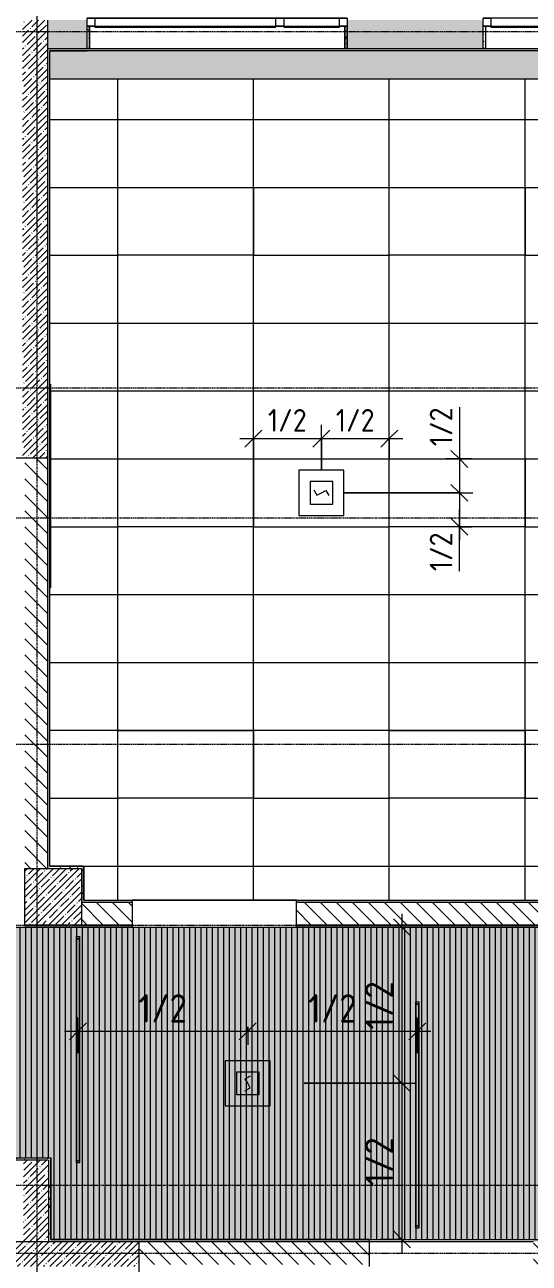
# Model space of a CAD drawing. Header units: millimetres. Extents: x 81303 to 275082, y -8553 to 29000.
# Drawn here: x 100600 to 105058, y 10410 to 21359 of the extents above; entities that cross this region are included whole.
import ezdxf

# ---------------------------------------------------------------- set-up
doc = ezdxf.new("R2010")
doc.units = ezdxf.units.MM
doc.linetypes.add('Осевая', pattern=[31.75, 6.35, -4.7625, 15.875, -4.7625])
for name, color, linetype, lineweight in [('A-ANNO-DIMS', 7, 'Continuous', 9), ('A-ANNO-DIMS-100', 7, 'Continuous', 9), ('A-CLNG-PATT', 7, 'Continuous', 9), ('A-GLAZ', 7, 'Continuous', 9), ('A-GLAZ-1', 7, 'Continuous', 13), ('A-WALL', 7, 'Continuous', 9), ('I-WALL', 7, 'Continuous', 9), ('Q-SPCQ', 7, 'Continuous', 9), ('S-COLS', 7, 'Continuous', 9), ('Оси', 7, 'Continuous', 9), ('Оси-2', 7, 'Осевая', 9)]:
    doc.layers.add(name, color=color, linetype=linetype, lineweight=lineweight)
for name, color, linetype, lineweight, true_color in [('A-ANNO-NOTE', 1, 'Continuous', 9, 0xff0000), ('A-CLNG-1', 7, 'Continuous', 9, 0xeaeaea), ('A-WALL-1', 7, 'Continuous', 9, 0x3c3c3c), ('A-WALL-FNSH-1', 7, 'Continuous', 9, 0x3c3c3c), ('E-LITE-EQPM-1', 7, 'Continuous', 9, 0xff8080), ('I-WALL-1', 7, 'Continuous', 9, 0x535353), ('Q-SPCQ-4', 1, 'Continuous', 9, 0xff0000), ('S-COLS-1', 9, 'Continuous', 9, 0x808080), ('S-COLS-2', 7, 'Continuous', 9, 0x3c3c3c)]:
    doc.layers.add(name, color=color, linetype=linetype, lineweight=lineweight, true_color=true_color)
doc.layers.add('A-CLNG-PATT-1', color=7, linetype='Continuous', lineweight=9, transparency=1)
doc.styles.add('ISOCPEUR', font='isocpeur.ttf', dxfattribs={"width": 0.9, "height": 250})
doc.styles.add('ISOCPEUR_1', font='isocpeur.ttf', dxfattribs={"width": 0.9, "height": 200})
doc.dimstyles.new('ISO-2_0_0_9К_Средний_округл2', dxfattribs={"dimscale": 304.8, "dimtxt": 199.196235, "dimasz": 0.492126, "dimexe": 0.393701, "dimexo": 0, "dimgap": 0, "dimtad": 1, "dimdec": 0, "dimrnd": 10, "dimzin": 0, "dimdsep": 46, "dimtxsty": 'ISOCPEUR_1', "dimblk1": 'OBLIQUE', "dimblk2": 'OBLIQUE', "dimsah": 1, "dimcen": 0.09, "dimdle": 0.393701, "dimazin": 0, "dimtfac": 1, "dimtdec": 4, "dimtix": 1, "dimtmove": 0, "dimatfit": 3, "dimfxl": 1, "dimtvp": 1, "dimtolj": 1, "dimtzin": 0, "dimarcsym": 2})
doc.dimstyles.new('ISO-2_0_0_9К_Средний_округл2_1', dxfattribs={"dimscale": 304.8, "dimtxt": 199.196235, "dimasz": 0.492126, "dimexe": 0.393701, "dimexo": 0, "dimgap": 0, "dimtad": 1, "dimdec": 0, "dimrnd": 10, "dimzin": 0, "dimdsep": 46, "dimtxsty": 'ISOCPEUR_1', "dimblk1": 'OBLIQUE', "dimblk2": 'OBLIQUE', "dimsah": 1, "dimcen": 0.09, "dimdle": 0.393701, "dimazin": 0, "dimtfac": 1, "dimtdec": 4, "dimtix": 1, "dimtmove": 1, "dimatfit": 3, "dimfxl": 1, "dimtvp": 1, "dimtolj": 1, "dimtzin": 0, "dimarcsym": 2})
doc.dimstyles.new('ISO-2_5_0_9К_БОЛЬШОЙ', dxfattribs={"dimscale": 304.8, "dimtxt": 248.995294, "dimasz": 0.492126, "dimexe": 0.393701, "dimexo": 0.984252, "dimgap": 0, "dimtad": 1, "dimdec": 0, "dimrnd": 10, "dimzin": 0, "dimdsep": 46, "dimtxsty": 'ISOCPEUR', "dimblk1": 'OBLIQUE', "dimblk2": 'OBLIQUE', "dimsah": 1, "dimcen": 0.09, "dimdle": 0.393701, "dimazin": 0, "dimtfac": 1, "dimtdec": 4, "dimtix": 1, "dimtmove": 0, "dimatfit": 3, "dimfxl": 1, "dimtvp": 1, "dimtolj": 1, "dimtzin": 0, "dimarcsym": 2})
pattern_1 = [(45, (0, 0), (-57.024626, 57.024626), []), (45, (57.025, 0), (-57.024626, 57.024626), [100.806, -20.161, 3.353, -16.808])]
pattern_2 = [(135, (0, 0), (-70.71068, -70.71068), [])]
pattern_3 = [(0, (0, 0), (121.92, 30.48), [10.058, -81.382, 10.058, -81.382, -487.68]), (0, (0, 0), (121.92, 30.48), [-182.88, 10.058, -172.822, 10.058, -81.382, -213.36]), (0, (0, 0), (121.92, 30.48), [-457.2, 10.058, -50.902, 10.058, -142.342]), (120, (45.72, 15.24), (-87.356454, 90.345817), [10.058, -81.382, 10.058, -81.382, -487.68]), (120, (45.72, 15.24), (-87.356454, 90.345817), [-182.88, 10.058, -172.822, 10.058, -81.382, -213.36]), (120, (45.72, 15.24), (-87.356454, 90.345817), [-457.2, 10.058, -50.902, 10.058, -142.342]), (240, (60.96, 76.2), (-34.563546, -120.825817), [10.058, -81.382, 10.058, -81.382, -487.68]), (240, (60.96, 76.2), (-34.563546, -120.825817), [-182.88, 10.058, -172.822, 10.058, -81.382, -213.36]), (240, (60.96, 76.2), (-34.563546, -120.825817), [-457.2, 10.058, -50.902, 10.058, -142.342])]

# ---------------------------------------------------------------- blocks, each defined once
blk = doc.blocks.new('120_Окно_СКБ_1Ст - 120_Окно_СКБ_1Ст 900х2500_h_ с форточкой-22876038-Сводный план потолка 3 этажа в осях 23-33')
at = {"layer": 'A-GLAZ'}
for p, q in [((450, -57), (-450, -57)), ((-450, -127), (450, -127))]:
    blk.add_line(p, q, dxfattribs=at)
at = {"layer": 'A-GLAZ-1'}
for p, q in [((-450, -127), (-450, -57)), ((-450, -57), (-380, -57)), ((-380, -57), (-380, -127)), ((380, -127), (380, -57)), ((380, -57), (450, -57)), ((450, -57), (450, -127)), ((-380, -127), (-450, -127)), ((-380, -127), (-380, -137)), ((-380, -137), (380, -137)), ((-330, -137), (-330, -127)), ((330, -137), (330, -127)), ((450, -127), (380, -127)), ((380, -137), (380, -127))]:
    blk.add_line(p, q, dxfattribs=at)
blk = doc.blocks.new('120_Окно_СКБ_2Ст_Фрамуга сверху - 120_Окно_СКБ_2Ст_2300х2500_h_ ДОО-19727959-Сводный план потолка 3 этажа в осях 23-33')
at = {"layer": 'A-GLAZ'}
for p, q in [((1150, -57), (-1150, -57)), ((-1080, -57), (1080, -57)), ((-1150, -127), (1150, -127)), ((-1080, -127), (1080, -127))]:
    blk.add_line(p, q, dxfattribs=at)
at = {"layer": 'A-GLAZ-1'}
for p, q in [((-1150, -127), (-1150, -57)), ((-1150, -57), (-1080, -57)), ((-1080, -57), (-1080, -127)), ((520, -127), (520, -57)), ((520, -57), (590, -57)), ((590, -57), (590, -127)), ((1080, -127), (1080, -57)), ((1080, -57), (1150, -57)), ((1150, -57), (1150, -127)), ((-1080, -127), (-1150, -127)), ((-1080, -127), (-1080, -137)), ((-1080, -137), (520, -137)), ((-1030, -137), (-1030, -127)), ((470, -137), (470, -127)), ((590, -127), (520, -127)), ((520, -137), (520, -127)), ((590, -127), (590, -137)), ((590, -137), (1080, -137)), ((640, -137), (640, -127)), ((1030, -137), (1030, -127)), ((1150, -127), (1080, -127)), ((1080, -137), (1080, -127))]:
    blk.add_line(p, q, dxfattribs=at)
blk = doc.blocks.new('BSC_Колонна _Прямоугольная - 500х500-17857564-Сводный план потолка 3 этажа в осях 23-33')
at = {"layer": 'S-COLS-1'}
h = blk.add_hatch(dxfattribs=at)
h.set_pattern_fill('FP_19', color=256, style=0, pattern_type=2)
h.set_pattern_definition([(45, (-100850, -13650), (-57.024626, 57.024626), []), (45, (-100792.975, -13650), (-57.024626, 57.024626), [100.806, -20.161, 3.353, -16.808])])
h.paths.add_polyline_path([(-250, -250), (250, -250), (250, 250), (-250, 250), (-250, -13)])
at = {"layer": 'S-COLS-2'}
for p, q in [((-250, 250), (250, 250)), ((-250, -250), (-250, 250)), ((250, 250), (250, -250)), ((250, -250), (-250, -250))]:
    blk.add_line(p, q, dxfattribs=at)
blk = doc.blocks.new('Downlight - Strip - 2000 мм-27655400-Сводный план потолка 3 этажа в осях 23-33')
at = {"layer": 'E-LITE-EQPM-1'}
for p, q in [((-1000, -231), (-1000, -206)), ((-1000, -206), (-981, -206)), ((-981, -231), (-981, -206)), ((-981, -206), (981, -206)), ((-981, -206), (-981, -231)), ((-981, -231), (-981, -206)), ((-981, -206), (-981, -231)), ((-981, -206), (981, -206)), ((-981, -206), (981, -206)), ((981, -206), (981, -231)), ((981, -231), (981, -206)), ((981, -206), (1000, -206)), ((981, -231), (981, -206)), ((981, -206), (981, -231)), ((1000, -206), (1000, -231)), ((-981, -231), (-1000, -231)), ((981, -231), (-981, -231)), ((981, -231), (-981, -231)), ((-981, -231), (981, -231)), ((1000, -231), (981, -231))]:
    blk.add_line(p, q, dxfattribs=at)
blk = doc.blocks.new('Извещатель потолочный - Монтируемые на перекрытии-30356282-Сводный план потолка 3 этажа в осях 23-33')
at = {"layer": 'Q-SPCQ'}
for p, q in [((-300, 300), (-300, -100)), ((100, 300), (-300, 300)), ((100, -100), (100, 300)), ((0, 200), (-200, 200)), ((-200, 200), (-200, 0)), ((-122, 139), (-75, 166)), ((-100, 100), (-122, 139)), ((0, 0), (0, 200)), ((-200, 0), (0, 0)), ((-125, 34), (-78, 61)), ((-78, 61), (-100, 100)), ((-300, -100), (100, -100))]:
    blk.add_line(p, q, dxfattribs=at)
blk = doc.blocks.new('Извещатель потолочный - Монтируемые на перекрытии-30351624-Сводный план потолка 3 этажа в осях 23-33')
at = {"layer": 'Q-SPCQ'}
for p, q in [((-300, 300), (-300, -100)), ((100, 300), (-300, 300)), ((100, -100), (100, 300)), ((0, 200), (-200, 200)), ((-200, 200), (-200, 0)), ((-122, 139), (-75, 166)), ((-100, 100), (-122, 139)), ((0, 0), (0, 200)), ((-200, 0), (0, 0)), ((-125, 34), (-78, 61)), ((-78, 61), (-100, 100)), ((-300, -100), (100, -100))]:
    blk.add_line(p, q, dxfattribs=at)
blk = doc.blocks.new('DIMBLOCK81-Сводный план потолка 3 этажа в осях 23-33')
at = {"layer": 'A-ANNO-DIMS-100'}
for p, q in [((101070, 12267), (101070, 12581)), ((102570, 12501), (102570, 12341)), ((102570, 12461), (102570, 12501)), ((100950, 12461), (102570, 12461)), ((101070, 12461), (101070, 12267))]:
    blk.add_line(p, q, dxfattribs=at)
at = {"layer": 'A-ANNO-DIMS-100', "lineweight": 20}
for p, q in [((101070, 12461), (101145, 12536)), ((102570, 12461), (102645, 12536)), ((101070, 12461), (100995, 12386)), ((102570, 12461), (102495, 12386))]:
    blk.add_line(p, q, dxfattribs=at)
at = {"layer": 'A-ANNO-DIMS-100', "color": 0, "insert": (101605, 12788), "char_height": 250, "width": 517.14, "attachment_point": 1, "line_spacing_factor": 1.149209, "style": 'ISOCPEUR'}
blk.add_mtext('1/2', dxfattribs=at)
blk = doc.blocks.new('_Oblique')
at = {"color": 0, "linetype": 'ByBlock', "lineweight": -2}
blk.add_line((-0.5, -0.5), (0.5, 0.5), dxfattribs=at)
blk = doc.blocks.new('DIMBLOCK82-Сводный план потолка 3 этажа в осях 23-33')
at = {"layer": 'A-ANNO-DIMS-100', "lineweight": 20}
for p, q in [((102570, 12461), (102645, 12536)), ((104070, 12461), (104145, 12536)), ((102570, 12461), (102495, 12386)), ((104070, 12461), (103995, 12386))]:
    blk.add_line(p, q, dxfattribs=at)
at = {"layer": 'A-ANNO-DIMS-100'}
for p, q in [((102570, 12501), (102570, 12341)), ((102570, 12461), (102570, 12501)), ((104070, 12267), (104070, 12581)), ((102570, 12461), (104190, 12461)), ((104070, 12461), (104070, 12267))]:
    blk.add_line(p, q, dxfattribs=at)
at = {"layer": 'A-ANNO-DIMS-100', "color": 0, "insert": (103105, 12788), "char_height": 250, "width": 517.14, "attachment_point": 1, "line_spacing_factor": 1.149209, "style": 'ISOCPEUR'}
blk.add_mtext('1/2', dxfattribs=at)
blk = doc.blocks.new('DIMBLOCK83-Сводный план потолка 3 этажа в осях 23-33')
at = {"layer": 'A-ANNO-DIMS-100'}
for p, q in [((103933, 13500), (103933, 12001)), ((103740, 13380), (104053, 13380)), ((103933, 13380), (103740, 13380)), ((103070, 12001), (104053, 12001)), ((103933, 12001), (103070, 12001))]:
    blk.add_line(p, q, dxfattribs=at)
at = {"layer": 'A-ANNO-DIMS-100', "lineweight": 20}
for p, q in [((103933, 13380), (103858, 13455)), ((103933, 13380), (104008, 13305)), ((103933, 12001), (103858, 12076)), ((103933, 12001), (104008, 11926))]:
    blk.add_line(p, q, dxfattribs=at)
at = {"layer": 'A-ANNO-DIMS-100', "color": 0, "insert": (103607, 12475), "char_height": 250, "width": 517.14, "attachment_point": 1, "rotation": 90, "line_spacing_factor": 1.149209, "style": 'ISOCPEUR'}
blk.add_mtext('1/2', dxfattribs=at)
blk = doc.blocks.new('DIMBLOCK84-Сводный план потолка 3 этажа в осях 23-33')
at = {"layer": 'A-ANNO-DIMS-100', "lineweight": 20}
for p, q in [((103933, 12001), (103858, 12076)), ((103933, 12001), (104008, 11926)), ((103933, 10621), (103858, 10696)), ((103933, 10621), (104008, 10546))]:
    blk.add_line(p, q, dxfattribs=at)
at = {"layer": 'A-ANNO-DIMS-100'}
for p, q in [((103070, 12001), (104053, 12001)), ((103933, 12001), (103070, 12001)), ((103933, 12001), (103933, 10501)), ((103740, 10621), (104053, 10621)), ((103933, 10621), (103740, 10621))]:
    blk.add_line(p, q, dxfattribs=at)
at = {"layer": 'A-ANNO-DIMS-100', "color": 0, "insert": (103607, 11095), "char_height": 250, "width": 517.14, "attachment_point": 1, "rotation": 90, "line_spacing_factor": 1.149209, "style": 'ISOCPEUR'}
blk.add_mtext('1/2', dxfattribs=at)
blk = doc.blocks.new('DIMBLOCK141-Сводный план потолка 3 этажа в осях 23-33')
at = {"layer": 'A-ANNO-DIMS-100'}
for p, q in [((102621, 17521), (102621, 17821)), ((103221, 17421), (103221, 17821)), ((102501, 17701), (103221, 17701)), ((102621, 17701), (102621, 17521)), ((103221, 17701), (103221, 17421))]:
    blk.add_line(p, q, dxfattribs=at)
at = {"layer": 'A-ANNO-DIMS-100', "lineweight": 20}
for p, q in [((102621, 17701), (102696, 17776)), ((103221, 17701), (103296, 17776)), ((102621, 17701), (102546, 17626)), ((103221, 17701), (103146, 17626))]:
    blk.add_line(p, q, dxfattribs=at)
at = {"layer": 'A-ANNO-DIMS-100', "color": 0, "insert": (102749, 17962), "char_height": 200, "width": 413.72, "attachment_point": 1, "line_spacing_factor": 1.149209, "style": 'ISOCPEUR_1'}
blk.add_mtext('1/2', dxfattribs=at)
blk = doc.blocks.new('DIMBLOCK142-Сводный план потолка 3 этажа в осях 23-33')
at = {"layer": 'A-ANNO-DIMS-100'}
for p, q in [((103221, 17421), (103221, 17821)), ((103821, 17521), (103821, 17821)), ((103221, 17701), (103941, 17701)), ((103221, 17701), (103221, 17421)), ((103821, 17701), (103821, 17521))]:
    blk.add_line(p, q, dxfattribs=at)
at = {"layer": 'A-ANNO-DIMS-100', "lineweight": 20}
for p, q in [((103221, 17701), (103296, 17776)), ((103821, 17701), (103896, 17776)), ((103221, 17701), (103146, 17626)), ((103821, 17701), (103746, 17626))]:
    blk.add_line(p, q, dxfattribs=at)
at = {"layer": 'A-ANNO-DIMS-100', "color": 0, "insert": (103349, 17962), "char_height": 200, "width": 413.72, "attachment_point": 1, "line_spacing_factor": 1.149209, "style": 'ISOCPEUR_1'}
blk.add_mtext('1/2', dxfattribs=at)
blk = doc.blocks.new('DIMBLOCK143-Сводный план потолка 3 этажа в осях 23-33')
at = {"layer": 'A-ANNO-DIMS-100'}
for p, q in [((104441, 17978), (104441, 17533)), ((104441, 17641), (104441, 17221)), ((104547, 17521), (104321, 17521)), ((104441, 17533), (104441, 17371)), ((104441, 17521), (104547, 17521)), ((103421, 17221), (104561, 17221)), ((104441, 17221), (103421, 17221))]:
    blk.add_line(p, q, dxfattribs=at)
at = {"layer": 'A-ANNO-DIMS-100', "lineweight": 20}
for p, q in [((104441, 17521), (104366, 17596)), ((104441, 17521), (104516, 17446)), ((104441, 17221), (104366, 17296)), ((104441, 17221), (104516, 17146))]:
    blk.add_line(p, q, dxfattribs=at)
at = {"layer": 'A-ANNO-DIMS-100', "color": 0, "insert": (104179, 17633), "char_height": 200, "width": 413.72, "attachment_point": 1, "rotation": 90, "line_spacing_factor": 1.149209, "style": 'ISOCPEUR_1'}
blk.add_mtext('1/2', dxfattribs=at)
blk = doc.blocks.new('DIMBLOCK144-Сводный план потолка 3 этажа в осях 23-33')
at = {"layer": 'A-ANNO-DIMS-100'}
for p, q in [((103421, 17221), (104561, 17221)), ((104441, 17221), (103421, 17221)), ((104441, 17221), (104441, 16801)), ((104441, 16973), (104441, 17071)), ((104441, 16528), (104441, 16973)), ((104547, 16921), (104321, 16921)), ((104441, 16921), (104547, 16921))]:
    blk.add_line(p, q, dxfattribs=at)
at = {"layer": 'A-ANNO-DIMS-100', "lineweight": 20}
for p, q in [((104441, 17221), (104366, 17296)), ((104441, 17221), (104516, 17146)), ((104441, 16921), (104366, 16996)), ((104441, 16921), (104516, 16846))]:
    blk.add_line(p, q, dxfattribs=at)
at = {"layer": 'A-ANNO-DIMS-100', "color": 0, "insert": (104179, 16528), "char_height": 200, "width": 413.72, "attachment_point": 1, "rotation": 90, "line_spacing_factor": 1.149209, "style": 'ISOCPEUR_1'}
blk.add_mtext('1/2', dxfattribs=at)

msp = doc.modelspace()

# ---------------------------------------------------------------- hatches: boundary and pattern name
at = {"layer": 'A-CLNG-PATT'}
h = msp.add_hatch(dxfattribs=at)
h.set_pattern_fill('FP_24', color=256, style=0, pattern_type=2)
h.set_pattern_definition([(180, (105021.1, 15120.96), (-7e-14, -600), []), (270, (105021.1, 15121), (1200, 7e-14), [])])
h.paths.add_polyline_path([(109849, 13621), (109850, 14158), (110822, 14158), (110822, 15050), (110829, 15050), (110829, 20879), (105590, 20879), (105590, 13921), (106071, 13921), (106071, 13621), (107673.5, 13621)])
h.paths.add_polyline_path([(105529, 13621), (105529, 13921), (105550, 13921), (105550, 20879), (100821, 20879), (100821, 18180.8), (100828.5, 18180.8), (100828.5, 16380.8), (100821, 16380.8), (100821, 13921), (101121, 13921), (101121, 13621), (105095.9, 13621)])
h.paths.add_polyline_path([(108621.1, 14521), (108621.1, 15121), (109821.1, 15121), (109821.1, 14521)])
h.paths.add_polyline_path([(106384.7, 14521), (106221.1, 14521), (106221.1, 15121), (107421.1, 15121), (107421.1, 14521)])
h.paths.add_polyline_path([(103821.1, 14521), (103821.1, 15121), (105021.1, 15121), (105021.1, 14521)])
h.paths.add_polyline_path([(102518.3, 14521), (101421.1, 14521), (101421.1, 15121), (102621.1, 15121), (102621.1, 14521)])
h.paths.add_polyline_path([(108621.1, 16921), (108621.1, 17521), (109821.1, 17521), (109821.1, 16921)])
h.paths.add_polyline_path([(107421.1, 16921), (106221.1, 16921), (106221.1, 17521), (107421.1, 17521), (107421.1, 17215.2)])
h.paths.add_polyline_path([(105021.1, 16921), (103821.1, 16921), (103821.1, 17521), (105021.1, 17521), (105021.1, 17215.2)])
h.paths.add_polyline_path([(102621.1, 16921), (101421.1, 16921), (101421.1, 17521), (102621.1, 17521), (102621.1, 17215.2)])
h.paths.add_polyline_path([(108621.1, 19321), (108621.1, 19921), (109821.1, 19921), (109821.1, 19321)])
h.paths.add_polyline_path([(106221.1, 19321), (106221.1, 19921), (107421.1, 19921), (107421.1, 19321)])
h.paths.add_polyline_path([(103821.1, 19321), (103821.1, 19921), (105021.1, 19921), (105021.1, 19321)])
h.paths.add_polyline_path([(101421.1, 19321), (101421.1, 19921), (102621.1, 19921), (102621.1, 19321), (102518.3, 19321)])
h = msp.add_hatch(dxfattribs=at)
h.set_pattern_fill('FP_29', color=256, style=0, pattern_type=2)
h.set_pattern_definition([(90, (108160, 14079.39), (50, -3e-15), [])])
h.paths.add_polyline_path([(120561.7, 10621), (121189, 10621), (121189, 12429), (120359, 12429), (120359, 13379), (98721, 13379), (98721, 11341), (100830, 11341), (100830, 10621), (119082.7, 10621)])
h.paths.add_polyline_path([(110533.7, 11801.5), (110485.5, 11801.5), (110438.7, 11813), (110396, 11835.4), (110359.9, 11867.4), (110332.5, 11907.1), (110315.4, 11952.1), (110309.6, 12000), (110315.4, 12047.9), (110332.5, 12092.9), (110359.9, 12132.6), (110396, 12164.6), (110438.7, 12187), (110485.5, 12198.5), (110533.7, 12198.5), (110580.5, 12187), (110623.2, 12164.6), (110659.3, 12132.6), (110686.7, 12092.9), (110703.8, 12047.9), (110709.6, 12000), (110703.8, 11952.1), (110686.7, 11907.1), (110659.3, 11867.4), (110623.2, 11835.4), (110580.5, 11813)])
h.paths.add_polyline_path([(110933.7, 11801.5), (110885.5, 11801.5), (110838.7, 11813), (110796, 11835.4), (110759.9, 11867.4), (110732.5, 11907.1), (110715.4, 11952.1), (110709.6, 12000), (110715.4, 12047.9), (110732.5, 12092.9), (110759.9, 12132.6), (110796, 12164.6), (110838.7, 12187), (110885.5, 12198.5), (110933.7, 12198.5), (110980.5, 12187), (111023.2, 12164.6), (111059.3, 12132.6), (111086.7, 12092.9), (111103.8, 12047.9), (111109.6, 12000), (111103.8, 11952.1), (111086.7, 11907.1), (111059.3, 11867.4), (111023.2, 11835.4), (110980.5, 11813)])
at = {"layer": 'A-CLNG-PATT-1'}
h = msp.add_hatch(color=256, dxfattribs=at)
h.paths.add_polyline_path([(110329, 20879), (110329, 21129), (106071, 21129), (106071, 20879), (110251.1, 20879)])
h.paths.add_polyline_path([(101229.4, 20879), (105529, 20879), (105529, 21129), (100821, 21129), (100821, 20879)])
h = msp.add_hatch(color=256, dxfattribs=at)
h.paths.add_polyline_path([(120561.7, 10621), (121189, 10621), (121189, 12429), (120359, 12429), (120359, 13379), (98721, 13379), (98721, 11341), (100830, 11341), (100830, 10621), (119082.7, 10621)])
h.paths.add_polyline_path([(110533.7, 11801.5), (110485.5, 11801.5), (110438.7, 11813), (110396, 11835.4), (110359.9, 11867.4), (110332.5, 11907.1), (110315.4, 11952.1), (110309.6, 12000), (110315.4, 12047.9), (110332.5, 12092.9), (110359.9, 12132.6), (110396, 12164.6), (110438.7, 12187), (110485.5, 12198.5), (110533.7, 12198.5), (110580.5, 12187), (110623.2, 12164.6), (110659.3, 12132.6), (110686.7, 12092.9), (110703.8, 12047.9), (110709.6, 12000), (110703.8, 11952.1), (110686.7, 11907.1), (110659.3, 11867.4), (110623.2, 11835.4), (110580.5, 11813)])
h.paths.add_polyline_path([(110933.7, 11801.5), (110885.5, 11801.5), (110838.7, 11813), (110796, 11835.4), (110759.9, 11867.4), (110732.5, 11907.1), (110715.4, 11952.1), (110709.6, 12000), (110715.4, 12047.9), (110732.5, 12092.9), (110759.9, 12132.6), (110796, 12164.6), (110838.7, 12187), (110885.5, 12198.5), (110933.7, 12198.5), (110980.5, 12187), (111023.2, 12164.6), (111059.3, 12132.6), (111086.7, 12092.9), (111103.8, 12047.9), (111109.6, 12000), (111103.8, 11952.1), (111086.7, 11907.1), (111059.3, 11867.4), (111023.2, 11835.4), (110980.5, 11813)])
at = {"layer": 'I-WALL'}
h = msp.add_hatch(dxfattribs=at)
h.set_pattern_fill('FP_1', color=256, style=0, pattern_type=2)
h.set_pattern_definition(pattern_1)
h.paths.add_polyline_path([(100800, 17530), (100800, 21400), (100580, 21400), (100580, 17530)])
h = msp.add_hatch(dxfattribs=at)
h.set_pattern_fill('FP_1', color=256, style=0, pattern_type=2)
h.set_pattern_definition(pattern_1)
h.paths.add_polyline_path([(120850, 21150), (121040, 21150), (121040, 21400), (120850, 21400), (120850, 21346.6)])
h.paths.add_polyline_path([(119250.2, 21150), (119250.2, 21400), (117900.4, 21400), (117900.4, 21150), (117984, 21150)])
h.paths.add_polyline_path([(117000.4, 21150), (117000.4, 21400), (116130.4, 21400), (116130.4, 21150), (116695.2, 21150)])
h.paths.add_polyline_path([(114700.4, 21150), (114700.4, 21400), (113550, 21400), (113550, 21150)])
h.paths.add_polyline_path([(110350, 21150), (110350, 21400), (109950.4, 21400), (109950.4, 21150), (110330, 21150)])
h.paths.add_polyline_path([(111250, 21150), (111250, 21400), (111050, 21400), (111050, 21150), (111070, 21150)])
h.paths.add_polyline_path([(109050.4, 21150), (109050.4, 21400), (107750.4, 21400), (107750.4, 21150)])
h.paths.add_polyline_path([(106050, 21150), (106850.4, 21150), (106850.4, 21400), (106050, 21400), (106050, 21348)])
h.paths.add_polyline_path([(104650.2, 21150), (104650.2, 21400), (103450, 21400), (103450, 21150)])
h.paths.add_polyline_path([(100820, 21150), (101150, 21150), (101150, 21400), (100800, 21400), (100800, 21150)])
h = msp.add_hatch(dxfattribs=at)
h.set_pattern_fill('FP_21', color=256, style=0, pattern_type=2)
h.set_pattern_definition(pattern_3)
h.paths.add_polyline_path([(101170, 21150), (101170, 21348), (101150, 21348), (101150, 21150)])
h = msp.add_hatch(dxfattribs=at)
h.set_pattern_fill('FP_21', color=256, style=0, pattern_type=2)
h.set_pattern_definition(pattern_3)
h.paths.add_polyline_path([(103450, 21150), (103450, 21347.8), (103430, 21347.8), (103430, 21150)])
h = msp.add_hatch(dxfattribs=at)
h.set_pattern_fill('FP_21', color=256, style=0, pattern_type=2)
h.set_pattern_definition(pattern_3)
h.paths.add_polyline_path([(104670.2, 21150), (104670.2, 21348), (104650.2, 21348), (104650.2, 21150)])
h = msp.add_hatch(dxfattribs=at)
h.set_pattern_fill('FP_21', color=256, style=0, pattern_type=2)
h.set_pattern_definition(pattern_3)
h.paths.add_polyline_path([(100800, 13900), (100820, 13900), (100820, 21150), (100800, 21150), (100800, 15426.3)])
h = msp.add_hatch(dxfattribs=at)
h.set_pattern_fill('FP_21', color=256, style=0, pattern_type=2)
h.set_pattern_definition(pattern_3)
h.paths.add_polyline_path([(105530, 21130), (105530, 21150), (100820, 21150), (100820, 21130), (105529, 21130)])
h = msp.add_hatch(dxfattribs=at)
h.set_pattern_fill('FP_4', color=256, style=0, pattern_type=2)
h.set_pattern_definition(pattern_2)
h.paths.add_polyline_path([(100784.1, 13900), (100800, 13900), (100800, 17530), (100600, 17530), (100600, 13900)])
h = msp.add_hatch(dxfattribs=at)
h.set_pattern_fill('FP_21', color=256, style=0, pattern_type=2)
h.set_pattern_definition(pattern_3)
h.paths.add_polyline_path([(101120, 13900), (101120, 13920), (100820, 13920), (100820, 13900), (101100, 13900)])
h = msp.add_hatch(dxfattribs=at)
h.set_pattern_fill('FP_21', color=256, style=0, pattern_type=2)
h.set_pattern_definition(pattern_3)
h.paths.add_polyline_path([(101100, 13600), (101120, 13600), (101120, 13900), (101100, 13900), (101100, 13637.4)])
h = msp.add_hatch(dxfattribs=at)
h.set_pattern_fill('FP_4', color=256, style=0, pattern_type=2)
h.set_pattern_definition(pattern_2)
h.paths.add_polyline_path([(120930, 13400), (120930, 13600), (118930.4, 13600), (118930.4, 13400), (120561.7, 13400)])
h.paths.add_polyline_path([(115406.4, 13400), (115600, 13400), (115600, 13600), (111050, 13600), (111050, 13400), (112828.8, 13400)])
h.paths.add_polyline_path([(116100, 13400), (117480.4, 13400), (117480.4, 13600), (116100, 13600)])
h.paths.add_polyline_path([(110251.1, 13400), (110550, 13400), (110550, 13600), (109770, 13600), (109770, 13400)])
h.paths.add_polyline_path([(107673.5, 13400), (108320, 13400), (108320, 13600), (103000, 13600), (103000, 13400), (105095.9, 13400)])
h.paths.add_polyline_path([(101550, 13400), (101550, 13600), (101100, 13600), (101100, 13400)])
h = msp.add_hatch(dxfattribs=at)
h.set_pattern_fill('FP_21', color=256, style=0, pattern_type=2)
h.set_pattern_definition(pattern_3)
h.paths.add_polyline_path([(105550, 13600), (105550, 13620), (103000, 13620), (103000, 13600), (105095.9, 13600)])
h.paths.add_polyline_path([(101550, 13600), (101550, 13620), (101120, 13620), (101120, 13600)])
h = msp.add_hatch(dxfattribs=at)
h.set_pattern_fill('FP_21', color=256, style=0, pattern_type=2)
h.set_pattern_definition(pattern_3)
h.paths.add_polyline_path([(120360, 13380), (120360, 13400), (118930.4, 13400), (118930.4, 13380), (120359, 13380)])
h.paths.add_polyline_path([(117480.4, 13380), (117480.4, 13400), (109770, 13400), (109770, 13380), (116695.2, 13380)])
h.paths.add_polyline_path([(107673.5, 13380), (108320, 13380), (108320, 13400), (103000, 13400), (103000, 13380), (105095.9, 13380)])
h.paths.add_polyline_path([(101550, 13380), (101550, 13400), (100600, 13400), (100600, 13380), (101100, 13380)])
h.paths.add_polyline_path([(99650, 13380), (99650, 13400), (98700, 13400), (98700, 13380), (98720, 13380)])
h = msp.add_hatch(dxfattribs=at)
h.set_pattern_fill('FP_21', color=256, style=0, pattern_type=2)
h.set_pattern_definition(pattern_3)
h.paths.add_polyline_path([(100809, 11320), (100829, 11320), (100829, 11340), (98720, 11340), (98720, 11320), (100589, 11320)])
h = msp.add_hatch(dxfattribs=at)
h.set_pattern_fill('FP_1', color=256, style=0, pattern_type=2)
h.set_pattern_definition(pattern_1)
h.paths.add_polyline_path([(100809, 10600), (100809, 11320), (100589, 11320), (100589, 10600)])
h = msp.add_hatch(dxfattribs=at)
h.set_pattern_fill('FP_21', color=256, style=0, pattern_type=2)
h.set_pattern_definition(pattern_3)
h.paths.add_polyline_path([(100809, 10600), (100829, 10600), (100829, 11320), (100809, 11320)])
h = msp.add_hatch(dxfattribs=at)
h.set_pattern_fill('FP_4', color=256, style=0, pattern_type=2)
h.set_pattern_definition(pattern_2)
h.paths.add_polyline_path([(107130, 10400), (107130, 10600), (105095, 10600), (105095.9, 10400)])
h.paths.add_polyline_path([(103645, 10400), (103645, 10600), (101610, 10600), (101610, 10400), (102518.3, 10400)])
h.paths.add_polyline_path([(94210, 10400), (94210, 10600), (93460, 10600), (93460, 10400), (94190, 10400)])
h.paths.add_polyline_path([(92030, 10400), (92510, 10400), (92510, 10600), (91385, 10600), (91385, 10400), (91950, 10400)])
h.paths.add_polyline_path([(89630, 10400), (89985, 10400), (89985, 10600), (89610, 10600), (89610, 10400)])
h = msp.add_hatch(dxfattribs=at)
h.set_pattern_fill('FP_1', color=256, style=0, pattern_type=2)
h.set_pattern_definition(pattern_1)
h.paths.add_polyline_path([(101229.4, 10380), (101610, 10380), (101610, 10600), (94210, 10600), (94210, 10380), (99940.6, 10380)])
h = msp.add_hatch(dxfattribs=at)
h.set_pattern_fill('FP_21', color=256, style=0, pattern_type=2)
h.set_pattern_definition(pattern_3)
h.paths.add_polyline_path([(121210, 10600), (121210, 10620), (111180, 10620), (111180, 10600), (120561.7, 10600)])
h.paths.add_polyline_path([(109606.7, 10600), (110230, 10600), (110230, 10620), (109105, 10620), (109105, 10600)])
h.paths.add_polyline_path([(107673.5, 10600), (107705, 10600), (107705, 10620), (105095, 10620), (105095.9, 10600)])
h.paths.add_polyline_path([(103645, 10600), (103645, 10620), (100829, 10620), (100829, 10600), (102518.3, 10600)])

# ---------------------------------------------------------------- linework, layer by layer
at = {"layer": 'A-ANNO-NOTE'}
for p, q in [((101421.1, 19921), (102621.1, 19921)), ((101421.1, 19321), (101421.1, 19921)), ((102621.1, 19921), (102621.1, 19321)), ((103821.1, 19921), (105021.1, 19921)), ((103821.1, 19321), (103821.1, 19921)), ((105021.1, 19921), (105021.1, 19321)), ((102621.1, 19321), (101421.1, 19321)), ((105021.1, 19321), (103821.1, 19321)), ((101421.1, 17521), (102621.1, 17521)), ((101421.1, 16921), (101421.1, 17521)), ((102621.1, 17521), (102621.1, 16921)), ((103821.1, 17521), (105021.1, 17521)), ((103821.1, 16921), (103821.1, 17521)), ((105021.1, 17521), (105021.1, 16921)), ((102621.1, 16921), (101421.1, 16921)), ((105021.1, 16921), (103821.1, 16921)), ((101421.1, 15121), (102621.1, 15121)), ((101421.1, 14521), (101421.1, 15121)), ((102621.1, 15121), (102621.1, 14521)), ((103821.1, 15121), (105021.1, 15121)), ((103821.1, 14521), (103821.1, 15121)), ((105021.1, 15121), (105021.1, 14521)), ((102621.1, 14521), (101421.1, 14521)), ((105021.1, 14521), (103821.1, 14521))]:
    msp.add_line(p, q, dxfattribs=at)
at = {"layer": 'A-CLNG-1'}
for p, q in [((105529, 21129), (100821, 21129)), ((100821, 18180.8), (100821, 21129)), ((105530, 20879), (100821, 20879)), ((101421.1, 19321), (101421.1, 19921)), ((101421.1, 19921), (102621.1, 19921)), ((102621.1, 19921), (102621.1, 19321)), ((103821.1, 19321), (103821.1, 19921)), ((103821.1, 19921), (105021.1, 19921)), ((105021.1, 19921), (105021.1, 19321)), ((102621.1, 19321), (101421.1, 19321)), ((105021.1, 19321), (103821.1, 19321)), ((101421.1, 16921), (101421.1, 17521)), ((101421.1, 17521), (102621.1, 17521)), ((102621.1, 17521), (102621.1, 16921)), ((103821.1, 16921), (103821.1, 17521)), ((103821.1, 17521), (105021.1, 17521)), ((105021.1, 17521), (105021.1, 16921)), ((102621.1, 16921), (101421.1, 16921)), ((105021.1, 16921), (103821.1, 16921)), ((101421.1, 14521), (101421.1, 15121)), ((101421.1, 15121), (102621.1, 15121)), ((102621.1, 15121), (102621.1, 14521)), ((103821.1, 14521), (103821.1, 15121)), ((103821.1, 15121), (105021.1, 15121)), ((105021.1, 15121), (105021.1, 14521)), ((102621.1, 14521), (101421.1, 14521)), ((105021.1, 14521), (103821.1, 14521)), ((101121, 13621), (105529, 13621)), ((120359, 13379), (98721, 13379)), ((100830, 11341), (100830, 10621)), ((100830, 10621), (121189, 10621))]:
    msp.add_line(p, q, dxfattribs=at)
at = {"layer": 'A-WALL'}
for p, q in [((100800, 21150), (101150, 21150)), ((100820, 13920), (100820, 21130)), ((101120, 13620), (101120, 13920)), ((101550, 13600), (101100, 13600)), ((103000, 13620), (105530, 13620)), ((106070, 13600), (103000, 13600)), ((101550, 13400), (101100, 13400)), ((108320, 13400), (103000, 13400)), ((100809, 11320), (97419, 11320)), ((100829, 11340), (98720, 11340)), ((100829, 10620), (100829, 11320)), ((103645, 10620), (100829, 10620))]:
    msp.add_line(p, q, dxfattribs=at)
at = {"layer": 'A-WALL-1'}
for p, q in [((100800, 21400), (100800, 13900)), ((101150, 21150), (101150, 21348)), ((101170, 21348), (101170, 21150)), ((103430, 21150), (103430, 21347.8)), ((103430, 21347.8), (103450, 21347.8)), ((103450, 21150), (103450, 21348)), ((103450, 21347.8), (103450, 21150)), ((104650.2, 21150), (104650.2, 21348)), ((104670.2, 21348), (104670.2, 21150)), ((101150, 21150), (105550, 21150)), ((101170, 21150), (101150, 21150)), ((103450, 21150), (103430, 21150)), ((104670.2, 21150), (104650.2, 21150)), ((105529, 21130), (101150, 21130)), ((97720, 17530), (100800, 17530)), ((100820, 13920), (100821, 13920)), ((101120, 13620), (101550, 13620)), ((101550, 13620), (101550, 13380)), ((103000, 13380), (103000, 13620)), ((101550, 13380), (100600, 13380)), ((108320, 13380), (103000, 13380)), ((100809, 11320), (100809, 10600)), ((103645, 10600), (93460, 10600)), ((101610, 5159), (101610, 10600)), ((103645, 10620), (103645, 10380))]:
    msp.add_line(p, q, dxfattribs=at)
at = {"layer": 'A-WALL-FNSH-1'}
for p, q in [((101171, 21348), (101171, 21150)), ((103429, 21150), (103429, 21347.8)), ((103429, 21347.8), (103430, 21347.8)), ((104671.2, 21348), (104671.2, 21150)), ((101171, 21150), (101170, 21150)), ((103430, 21150), (103429, 21150)), ((104671.2, 21150), (104670.2, 21150)), ((100820, 21130), (101150, 21130)), ((101150, 21130), (101150, 21129)), ((103450, 21129), (103450, 21130)), ((104650.2, 21130), (104650.2, 21129)), ((100820.5, 16380.8), (100820.5, 18180.8)), ((100820.5, 18180.8), (100828.5, 18180.8)), ((100821, 13920), (100821, 18180.8)), ((100828.5, 18180.8), (100828.5, 16380.8)), ((100828.5, 16380.8), (100820.5, 16380.8)), ((100821, 13921), (101121, 13921)), ((101120, 13920), (100821, 13920)), ((101121, 13921), (101121, 13621)), ((101550, 13621), (101550, 13620)), ((103000, 13620), (103000, 13621)), ((101550, 13380), (101550, 13379)), ((103000, 13379), (103000, 13380)), ((98721, 11341), (100830, 11341)), ((100829, 11320), (100829, 11340)), ((100830, 10620), (100830, 10621)), ((103645, 10621), (103645, 10620))]:
    msp.add_line(p, q, dxfattribs=at)
at = {"layer": 'I-WALL-1'}
for p, q in [((103000, 13620), (101550, 13620)), ((101550, 13380), (103000, 13380)), ((105095, 10600), (103645, 10600))]:
    msp.add_line(p, q, dxfattribs=at)
at = {"layer": 'Оси'}
msp.add_line((100710, 19528.3), (100710, 22028.3), dxfattribs=at)
at = {"layer": 'Оси-2'}
for p, q in [((84603.1, 21300), (122455, 21300)), ((100710, 593.7), (100710, 19528.3)), ((84603.1, 18150), (122455, 18150)), ((84603.1, 17000), (122455, 17000)), ((84603.1, 15000), (121855, 15000)), ((84603.1, 13400), (121855, 13400)), ((84603.1, 11100), (122455, 11100)), ((84603.1, 10500), (122455, 10500))]:
    msp.add_line(p, q, dxfattribs=at)

# ---------------------------------------------------------------- block references
at = {"layer": 'A-GLAZ'}
for name, p in [('120_Окно_СКБ_2Ст_Фрамуга сверху - 120_Окно_СКБ_2Ст_2300х2500_h_ ДОО-19727959-Сводный план потолка 3 этажа в осях 23-33', (102300, 21475)), ('120_Окно_СКБ_1Ст - 120_Окно_СКБ_1Ст 900х2500_h_ с форточкой-22876038-Сводный план потолка 3 этажа в осях 23-33', (105100.2, 21475))]:
    msp.add_blockref(name, p, dxfattribs=at)
at = {"layer": 'E-LITE-EQPM-1', "rotation": 89.9999999999999}
for p in [(100851.4, 12297.5), (103851.4, 11720.5)]:
    msp.add_blockref('Downlight - Strip - 2000 мм-27655400-Сводный план потолка 3 этажа в осях 23-33', p, dxfattribs=at)
at = {"layer": 'Q-SPCQ-4', "rotation": 269.9999999999997}
msp.add_blockref('Извещатель потолочный - Монтируемые на перекрытии-30356282-Сводный план потолка 3 этажа в осях 23-33', (103121.1, 17121), dxfattribs=at)
at = {"layer": 'Q-SPCQ-4'}
msp.add_blockref('Извещатель потолочный - Монтируемые на перекрытии-30351624-Сводный план потолка 3 этажа в осях 23-33', (102670, 11900.5), dxfattribs=at)
at = {"layer": 'S-COLS'}
msp.add_blockref('BSC_Колонна _Прямоугольная - 500х500-17857564-Сводный план потолка 3 этажа в осях 23-33', (100850, 13650), dxfattribs=at)

# ---------------------------------------------------------------- dimensions: what is measured, and where the dimension line sits
at = {"layer": 'A-ANNO-DIMS'}
for base, p1, p2, dimstyle, override, picture, middle in [((103221.1, 17700.9), (102621.1, 17521), (103221.1, 17421), 'ISO-2_0_0_9К_Средний_округл2', {"dimpost": '<>', "dimfxl": 608.276919}, 'DIMBLOCK141-Сводный план потолка 3 этажа в осях 23-33', (102921.1, 17800.9)), ((103821.1, 17700.9), (103221.1, 17421), (103821.1, 17521), 'ISO-2_0_0_9К_Средний_округл2', {"dimpost": '<>', "dimfxl": 608.276919}, 'DIMBLOCK142-Сводный план потолка 3 этажа в осях 23-33', (103521.1, 17800.9)), ((102570, 12460.9), (101070, 12567), (102570, 12200.5), 'ISO-2_5_0_9К_БОЛЬШОЙ', {"dimpost": '<>', "dimfxl": 1544.117199}, 'DIMBLOCK81-Сводный план потолка 3 этажа в осях 23-33', (101820, 12585.9)), ((104070, 12460.9), (102570, 12200.5), (104070, 12567), 'ISO-2_5_0_9К_БОЛЬШОЙ', {"dimpost": '<>', "dimfxl": 1544.117199}, 'DIMBLOCK82-Сводный план потолка 3 этажа в осях 23-33', (103320, 12585.9))]:
    dim = msp.add_linear_dim(base=base, p1=p1, p2=p2, text='1/2', dimstyle=dimstyle, override=override, dxfattribs=at)
    dim.commit()
    dim.dimension.update_dxf_attribs({"geometry": picture, "text_midpoint": middle})
for base, p1, p2, picture, middle in [((104440.6, 17221), (104546.7, 17521), (103421.1, 17221), 'DIMBLOCK143-Сводный план потолка 3 этажа в осях 23-33', (104312.7, 17840.1)), ((104440.6, 16921), (103421.1, 17221), (104546.7, 16921), 'DIMBLOCK144-Сводный план потолка 3 этажа в осях 23-33', (104312.7, 16734.6))]:
    dim = msp.add_linear_dim(base=base, p1=p1, p2=p2, angle=90, text='1/2', dimstyle='ISO-2_0_0_9К_Средний_округл2_1', override={"dimpost": '<>', "dimfxl": 1164.872546}, dxfattribs=at)
    dim.commit()
    dim.dimension.update_dxf_attribs({"geometry": picture, "text_midpoint": middle, "dimtype": 160, "text_rotation": 90})
for base, p1, p2, picture, middle in [((103933.4, 12000.5), (104039.5, 13380), (102770, 12000.5), 'DIMBLOCK83-Сводный план потолка 3 этажа в осях 23-33', (103808.4, 12690.3)), ((103933.4, 10621), (102770, 12000.5), (104039.5, 10621), 'DIMBLOCK84-Сводный план потолка 3 этажа в осях 23-33', (103808.4, 11310.8))]:
    dim = msp.add_linear_dim(base=base, p1=p1, p2=p2, angle=90, text='1/2', dimstyle='ISO-2_5_0_9К_БОЛЬШОЙ', override={"dimpost": '<>', "dimfxl": 1874.74463}, dxfattribs=at)
    dim.commit()
    dim.dimension.update_dxf_attribs({"geometry": picture, "text_midpoint": middle})

doc.saveas('drawing.dxf')
